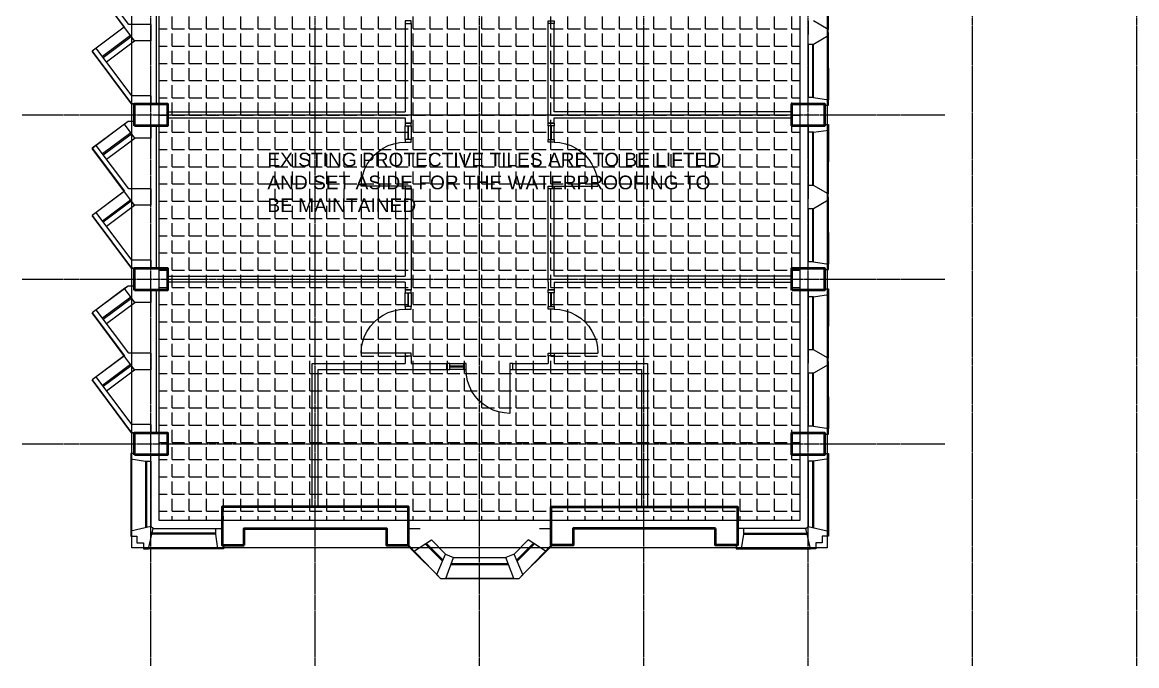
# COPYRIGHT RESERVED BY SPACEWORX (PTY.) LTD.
# Model space of a CAD drawing. Header units: millimetres. Extents: x -49883 to 118742, y -18440 to 67826.
# Drawn here: x -49883 to -29533, y -6274 to 5465 of the extents above; entities that cross this region are included whole.
import ezdxf

# ---------------------------------------------------------------- set-up
doc = ezdxf.new("R2010")
doc.units = ezdxf.units.MM
doc.linetypes.add('PCENTRE', pattern=[50.8, 31.75, -6.35, 6.35, -6.35])
doc.linetypes.add('PCENTRE2', pattern=[28.575, 19.05, -3.175, 3.175, -3.175])
for name, color, linetype in [('Boundaries_and_building_grids', 140, 'PCENTRE2'), ('Fourth Floor - Hatch', 1, 'Continuous'), ('Fourth Floor - Roofs', 2, 'Continuous'), ('Fourth Floor - Structural Members', 5, 'Continuous'), ('Fourth Floor - Text and Leaders', 1, 'Continuous'), ('Third Floor - Curtain Walls', 1, 'Continuous'), ('Third Floor - Doors Windows and Openings', 1, 'Continuous'), ('Third Floor - Structural Members', 5, 'Continuous'), ('Third Floor - Walls', 3, 'Continuous')]:
    doc.layers.add(name, color=color, linetype=linetype)
doc.styles.add('Arial1', font='arial.ttf')

msp = doc.modelspace()

# ---------------------------------------------------------------- hatches: boundary and pattern name
at = {"layer": 'Fourth Floor - Hatch', "linetype": 'Continuous'}
h = msp.add_hatch(dxfattribs=at)
h.set_pattern_fill('ANGLE', color=8, scale=45, style=0)
h.set_pattern_definition([(0, (0, 0), (0, 314.325), [228.6, -85.725]), (90, (0, 0), (-314.325, 2e-14), [228.6, -85.725])])
h.paths.add_polyline_path([(-47383, 14176), (-46133, 14176), (-46133, 14076), (-36933, 14076), (-36933, 14176), (-35683, 14176), (-35683, 12526), (-35293, 12526), (-35293, 8526), (-35683, 8526), (-35683, -3624), (-47383, -3624)])

# ---------------------------------------------------------------- linework, layer by layer
at = {"layer": 'Boundaries_and_building_grids', "color": 140, "linetype": 'PCENTRE', "lineweight": -3}
for p, q in [((-47533, -6274), (-47533, 67826)), ((-44533, -6274), (-44533, 67826)), ((-41533, -6274), (-41533, 67826)), ((-38533, -6274), (-38533, 67826)), ((-35533, -6274), (-35533, 67826)), ((-32533, -6274), (-32533, 60064)), ((-29533, -6274), (-29533, 60069)), ((-49883, 3776), (-33033, 3776)), ((-49883, 776), (-33033, 776)), ((-49883, -2224), (-33033, -2224))]:
    msp.add_line(p, q, dxfattribs=at)
at = {"layer": 'Fourth Floor - Roofs', "color": 3, "linetype": 'Continuous'}
for p, q in [((-47883, -4124, 13800), (-47883, 65676, 13800)), ((-35183, 8026, 13800), (-35183, -4124, 13800)), ((-35183, -4124, 13800), (-47883, -4124, 13800))]:
    msp.add_line(p, q, dxfattribs=at)
at = {"layer": 'Fourth Floor - Roofs', "color": 3, "linetype": 'Continuous', "lineweight": -3}
for p, q in [((-47383, -3624, 13800), (-47383, 65176, 13800)), ((-35683, 8526, 13800), (-35683, -3624, 13800)), ((-35683, -3624, 13800), (-47383, -3624, 13800))]:
    msp.add_line(p, q, dxfattribs=at)
at = {"layer": 'Fourth Floor - Roofs', "color": 1, "linetype": 'Continuous', "lineweight": -3, "elevation": 13800}
for points in [[(-48604, 6167), (-48021, 5378), (-48608, 4939), (-47888, 3976), (-47833, 3976)], [(-47833, 3653), (-47952, 3653), (-48604, 3167), (-48017, 2381), (-48608, 1939), (-47888, 976), (-47833, 976), (-47833, 653), (-47952, 653), (-48604, 167), (-48017, -619), (-48608, -1061), (-47888, -2024), (-47833, -2024)]]:
    msp.add_lwpolyline(points, dxfattribs=at)
at = {"layer": 'Fourth Floor - Roofs', "color": 1, "linetype": 'Continuous', "elevation": 13800}
msp.add_lwpolyline([(-42833, -4074), (-42246, -4682), (-40810, -4682), (-40223, -4074)], dxfattribs=at)
at = {"layer": 'Fourth Floor - Structural Members', "color": 8, "linetype": 'Continuous', "lineweight": 50, "elevation": 13800}
for points in [[(-47833, 3576), (-47833, 3976), (-47233, 3976), (-47233, 3576), (-47833, 3576)], [(-35833, 3576), (-35833, 3976), (-35233, 3976), (-35233, 3576), (-35833, 3576)], [(-47833, 576), (-47833, 976), (-47233, 976), (-47233, 576), (-47833, 576)], [(-35833, 576), (-35833, 976), (-35233, 976), (-35233, 576), (-35833, 576)], [(-47833, -2424), (-47833, -2024), (-47233, -2024), (-47233, -2424), (-47833, -2424)], [(-35833, -2424), (-35833, -2024), (-35233, -2024), (-35233, -2424), (-35833, -2424)], [(-44478, -3374), (-44588, -3374)], [(-38578, -3374), (-38468, -3374)]]:
    msp.add_lwpolyline(points, dxfattribs=at)
for points in [[(-45833, -4074), (-45833, -3774), (-44533, -3774), (-43233, -3774), (-43233, -4074), (-42833, -4074), (-42833, -3374), (-46233, -3374), (-46233, -4074)], [(-37223, -3774), (-38523, -3774), (-39823, -3774), (-39823, -4074), (-40223, -4074), (-40223, -3374), (-36823, -3374), (-36823, -4074), (-37223, -4074)]]:
    msp.add_lwpolyline(points, close=True, dxfattribs=at)
at = {"layer": 'Third Floor - Curtain Walls', "color": 3, "linetype": 'Continuous'}
for p, q in [((-47833, 5126, 10350), (-48608, 6163, 10350)), ((-47939, 5426, 10350), (-48533, 6219, 10350)), ((-47533, 5426, 10350), (-47939, 5426, 10350)), ((-47533, 5426, 10350), (-47533, 5126, 10350)), ((-35534, 5489, 10350), (-35534, 5243, 10350)), ((-35534, 5062, 10350), (-35534, 5309, 10350)), ((-35165, 5335, 10350), (-35433, 5489, 10350)), ((-35165, 5276, 10350), (-35165, 5335, 10350)), ((-47533, 5126, 10350), (-47833, 5126, 10350)), ((-35165, 5217, 10350), (-35433, 5062, 10350)), ((-35165, 5276, 10350), (-35165, 5217, 10350)), ((-48533, 4995, 10350), (-48608, 4939, 10350)), ((-47888, 3976, 10350), (-48608, 4939, 10350)), ((-47883, 4126, 10350), (-48533, 4995, 10350)), ((-35433, 5062, 10350), (-35534, 5062, 10350)), ((-47533, 4126, 10350), (-47883, 4126, 10350)), ((-47533, 4126, 10350), (-47533, 3976, 10350)), ((-35433, 4094, 10350), (-35533, 4094, 10350)), ((-35533, 3976, 10350), (-35533, 4094, 10350)), ((-35433, 4094, 10350), (-35163, 4052, 10350)), ((-47433, 3976, 10350), (-47888, 3976, 10350)), ((-35233, 3952, 10350), (-35163, 3952, 10350)), ((-35163, 3952, 10350), (-35163, 4052, 10350)), ((-47952, 3653, 10350), (-48017, 3605, 10350)), ((-47828, 3353, 10350), (-48017, 3605, 10350)), ((-47833, 3653, 10350), (-47952, 3653, 10350)), ((-47533, 3576, 10350), (-47533, 3353, 10350)), ((-35533, 3576, 10350), (-35533, 3458, 10350)), ((-35433, 3458, 10350), (-35163, 3500, 10350)), ((-35233, 3599, 10350), (-35163, 3599, 10350)), ((-35163, 3599, 10350), (-35163, 3500, 10350)), ((-47533, 3353, 10350), (-47828, 3353, 10350)), ((-35433, 3458, 10350), (-35533, 3458, 10350)), ((-48533, 3219, 10350), (-48608, 3163, 10350)), ((-47833, 2126, 10350), (-48608, 3163, 10350)), ((-47939, 2426, 10350), (-48533, 3219, 10350)), ((-35433, 2489, 10350), (-35534, 2489, 10350)), ((-35534, 2489, 10350), (-35534, 2243, 10350)), ((-35165, 2335, 10350), (-35433, 2489, 10350)), ((-47533, 2426, 10350), (-47939, 2426, 10350)), ((-47533, 2426, 10350), (-47533, 2126, 10350)), ((-35534, 2062, 10350), (-35534, 2309, 10350)), ((-35165, 2276, 10350), (-35165, 2335, 10350)), ((-35165, 2276, 10350), (-35165, 2217, 10350)), ((-47533, 2126, 10350), (-47833, 2126, 10350)), ((-35433, 2062, 10350), (-35534, 2062, 10350)), ((-35165, 2217, 10350), (-35433, 2062, 10350)), ((-48533, 1995, 10350), (-48608, 1939, 10350)), ((-47888, 976, 10350), (-48608, 1939, 10350)), ((-47883, 1126, 10350), (-48533, 1995, 10350)), ((-47533, 1126, 10350), (-47883, 1126, 10350)), ((-47533, 1126, 10350), (-47533, 976, 10350)), ((-35533, 976, 10350), (-35533, 1094, 10350)), ((-35433, 1094, 10350), (-35533, 1094, 10350)), ((-35433, 1094, 10350), (-35163, 1052, 10350)), ((-35163, 952, 10350), (-35163, 1052, 10350)), ((-47433, 976, 10350), (-47888, 976, 10350)), ((-35233, 952, 10350), (-35163, 952, 10350)), ((-47952, 653, 10350), (-48017, 605, 10350)), ((-47833, 653, 10350), (-47952, 653, 10350)), ((-47828, 353, 10350), (-48017, 605, 10350)), ((-47533, 576, 10350), (-47533, 353, 10350)), ((-35533, 576, 10350), (-35533, 458, 10350)), ((-35433, 458, 10350), (-35533, 458, 10350)), ((-35433, 458, 10350), (-35163, 500, 10350)), ((-35233, 599, 10350), (-35163, 599, 10350)), ((-35163, 599, 10350), (-35163, 500, 10350)), ((-48533, 219, 10350), (-48608, 163, 10350)), ((-47939, -574, 10350), (-48533, 219, 10350)), ((-47533, 353, 10350), (-47828, 353, 10350)), ((-47833, -874, 10350), (-48608, 163, 10350)), ((-47533, -574, 10350), (-47939, -574, 10350)), ((-47533, -574, 10350), (-47533, -874, 10350)), ((-35534, -511, 10350), (-35534, -757, 10350)), ((-35433, -511, 10350), (-35534, -511, 10350)), ((-35165, -665, 10350), (-35433, -511, 10350)), ((-35534, -938, 10350), (-35534, -691, 10350)), ((-35165, -783, 10350), (-35433, -938, 10350)), ((-35165, -724, 10350), (-35165, -665, 10350)), ((-35165, -724, 10350), (-35165, -783, 10350)), ((-48533, -1005, 10350), (-48608, -1061, 10350)), ((-47883, -1874, 10350), (-48533, -1005, 10350)), ((-47533, -874, 10350), (-47833, -874, 10350)), ((-35433, -938, 10350), (-35534, -938, 10350)), ((-47888, -2024, 10350), (-48608, -1061, 10350)), ((-47433, -2024, 10350), (-47888, -2024, 10350)), ((-47533, -1874, 10350), (-47883, -1874, 10350)), ((-47533, -1874, 10350), (-47533, -2024, 10350)), ((-35533, -2024, 10350), (-35533, -1906, 10350)), ((-35433, -1906, 10350), (-35533, -1906, 10350)), ((-35433, -1906, 10350), (-35163, -1948, 10350)), ((-35163, -2048, 10350), (-35163, -1948, 10350)), ((-35233, -2048, 10350), (-35163, -2048, 10350)), ((-47833, -2401, 10350), (-47903, -2401, 10350)), ((-47903, -2401, 10350), (-47903, -2500, 10350)), ((-47533, -2542, 10350), (-47533, -2424, 10350)), ((-35533, -2542, 10350), (-35533, -2424, 10350)), ((-35233, -2401, 10350), (-35163, -2401, 10350)), ((-35163, -2401, 10350), (-35163, -2500, 10350)), ((-47903, -2500, 10350), (-47633, -2542, 10350)), ((-47633, -2542, 10350), (-47533, -2542, 10350)), ((-35433, -2542, 10350), (-35533, -2542, 10350)), ((-35163, -2500, 10350), (-35433, -2542, 10350)), ((-47533, -3735, 10350), (-47903, -3818, 10350)), ((-47903, -3818, 10350), (-47903, -3912, 10350)), ((-47577, -4144, 10350), (-47493, -3774, 10350)), ((-47493, -3774, 10350), (-47533, -3735, 10350)), ((-46351, -3774, 10350), (-46233, -3774, 10350)), ((-46351, -3874, 10350), (-46351, -3774, 10350)), ((-42833, -3774, 10350), (-42619, -3774, 10350)), ((-40437, -3774, 10350), (-40223, -3774, 10350)), ((-36705, -3774, 10350), (-36823, -3774, 10350)), ((-36705, -3874, 10350), (-36705, -3774, 10350)), ((-35573, -3774, 10350), (-35533, -3735, 10350)), ((-35489, -4144, 10350), (-35573, -3774, 10350)), ((-35533, -3735, 10350), (-35163, -3818, 10350)), ((-35163, -3818, 10350), (-35163, -3912, 10350)), ((-47903, -3912, 10350), (-47792, -3912, 10350)), ((-47792, -3912, 10350), (-47791, -4033, 10350)), ((-47791, -4033, 10350), (-47670, -4033, 10350)), ((-47670, -4033, 10350), (-47670, -4144, 10350)), ((-46309, -4144, 10350), (-46351, -3874, 10350)), ((-42740, -4188, 10350), (-42413, -3980, 10350)), ((-40548, -4040, 10350), (-40857, -4348, 10350)), ((-40316, -4188, 10350), (-40643, -3980, 10350)), ((-36747, -4144, 10350), (-36705, -3874, 10350)), ((-35274, -4033, 10350), (-35395, -4033, 10350)), ((-35395, -4033, 10350), (-35395, -4144, 10350)), ((-35163, -3912, 10350), (-35274, -3912, 10350)), ((-35274, -3912, 10350), (-35274, -4033, 10350)), ((-47670, -4144, 10350), (-47577, -4144, 10350)), ((-46209, -4144, 10350), (-46309, -4144, 10350)), ((-46209, -4074, 10350), (-46209, -4144, 10350)), ((-42853, -4074, 10350), (-42740, -4188, 10350)), ((-42315, -4612, 10350), (-42152, -4241, 10350)), ((-42152, -4241, 10350), (-42006, -4301, 10350)), ((-40903, -4241, 10350), (-41050, -4301, 10350)), ((-40741, -4612, 10350), (-40903, -4241, 10350)), ((-40203, -4074, 10350), (-40316, -4188, 10350)), ((-36846, -4074, 10350), (-36846, -4144, 10350)), ((-36846, -4144, 10350), (-36747, -4144, 10350)), ((-35395, -4144, 10350), (-35489, -4144, 10350)), ((-42148, -4682, 10350), (-42006, -4301, 10350)), ((-40908, -4682, 10350), (-41050, -4301, 10350)), ((-42315, -4612, 10350), (-42246, -4682, 10350)), ((-40741, -4612, 10350), (-40810, -4682, 10350))]:
    msp.add_line(p, q, dxfattribs=at)
at = {"layer": 'Third Floor - Curtain Walls', "color": 3, "linetype": 'Continuous', "elevation": 10350}
for points in [[(-47433, 3976), (-47433, 6576), (-47833, 6576), (-47833, 6653)], [(-35233, 3952), (-35233, 3976), (-35533, 3976)], [(-47433, 976), (-47433, 3576), (-47833, 3576), (-47833, 3653)], [(-35533, 3576), (-35233, 3576), (-35233, 3599)], [(-35233, 952), (-35233, 976), (-35533, 976)], [(-47433, -2024), (-47433, 576), (-47833, 576), (-47833, 653)], [(-35533, 576), (-35233, 576), (-35233, 599)], [(-35233, -2048), (-35233, -2024), (-35533, -2024)], [(-47533, -2424), (-47833, -2424), (-47833, -2401)], [(-35533, -2424), (-35233, -2424), (-35233, -2401)], [(-46209, -4074), (-46233, -4074), (-46233, -3774)], [(-42833, -3774), (-42833, -4074), (-42853, -4074)], [(-40223, -3774), (-40223, -4074), (-40203, -4074)], [(-36846, -4074), (-36823, -4074), (-36823, -3774)]]:
    msp.add_lwpolyline(points, dxfattribs=at)
at = {"layer": 'Third Floor - Doors Windows and Openings', "color": 1, "linetype": 'Continuous'}
for p, q in [((-35163, 6500, 10350), (-35165, 5335, 10350)), ((-48021, 5378, 10350), (-48533, 4995, 10350)), ((-47905, 5222, 10350), (-48416, 4839, 10350)), ((-48404, 4823, 10350), (-47893, 5206, 10350)), ((-48344, 4743, 10350), (-47833, 5126, 10350)), ((-35165, 5217, 10350), (-35163, 4052, 10350)), ((-35534, 5062, 10350), (-35533, 4094, 10350)), ((-35453, 5062, 10350), (-35453, 4094, 10350)), ((-35433, 4094, 10350), (-35433, 5062, 10350)), ((-48017, 3605, 10350), (-48533, 3219, 10350)), ((-35163, 3500, 10350), (-35165, 2335, 10350)), ((-47900, 3449, 10350), (-48416, 3064, 10350)), ((-48404, 3048, 10350), (-47888, 3433, 10350)), ((-48345, 2967, 10350), (-47828, 3353, 10350)), ((-35533, 3458, 10350), (-35534, 2489, 10350)), ((-35453, 3458, 10350), (-35453, 2489, 10350)), ((-35433, 2489, 10350), (-35433, 3458, 10350)), ((-48021, 2378, 10350), (-48533, 1995, 10350)), ((-47905, 2222, 10350), (-48416, 1839, 10350)), ((-48404, 1823, 10350), (-47893, 2206, 10350)), ((-48344, 1743, 10350), (-47833, 2126, 10350)), ((-35534, 2062, 10350), (-35533, 1094, 10350)), ((-35453, 2062, 10350), (-35453, 1094, 10350)), ((-35433, 1094, 10350), (-35433, 2062, 10350)), ((-35165, 2217, 10350), (-35163, 1052, 10350)), ((-48017, 605, 10350), (-48533, 219, 10350)), ((-47900, 449, 10350), (-48416, 64, 10350)), ((-48404, 48, 10350), (-47888, 433, 10350)), ((-35533, 458, 10350), (-35534, -511, 10350)), ((-35453, 458, 10350), (-35453, -511, 10350)), ((-35433, -511, 10350), (-35433, 458, 10350)), ((-35163, 500, 10350), (-35165, -665, 10350)), ((-48345, -33, 10350), (-47828, 353, 10350)), ((-48021, -622, 10350), (-48533, -1005, 10350)), ((-47905, -778, 10350), (-48416, -1161, 10350)), ((-48404, -1177, 10350), (-47893, -794, 10350)), ((-35165, -783, 10350), (-35163, -1948, 10350)), ((-48344, -1257, 10350), (-47833, -874, 10350)), ((-35534, -938, 10350), (-35533, -1906, 10350)), ((-35453, -938, 10350), (-35453, -1906, 10350)), ((-35433, -1906, 10350), (-35433, -938, 10350)), ((-47903, -2500, 10350), (-47903, -3818, 10350)), ((-47633, -2542, 10350), (-47633, -3757, 10350)), ((-47613, -2542, 10350), (-47613, -3753, 10350)), ((-47533, -2542, 10350), (-47533, -3735, 10350)), ((-35533, -2542, 10350), (-35533, -3735, 10350)), ((-35453, -2542, 10350), (-35453, -3753, 10350)), ((-35433, -2542, 10350), (-35433, -3757, 10350)), ((-35163, -2500, 10350), (-35163, -3818, 10350)), ((-46351, -3854, 10350), (-47511, -3854, 10350)), ((-47493, -3774, 10350), (-46351, -3774, 10350)), ((-35573, -3774, 10350), (-36705, -3774, 10350)), ((-36705, -3854, 10350), (-35554, -3854, 10350)), ((-46351, -3874, 10350), (-47516, -3874, 10350)), ((-42208, -4367, 10350), (-42524, -4051, 10350)), ((-42507, -4040, 10350), (-42199, -4348, 10350)), ((-42413, -3980, 10350), (-42152, -4241, 10350)), ((-40903, -4241, 10350), (-40643, -3980, 10350)), ((-40548, -4040, 10350), (-40857, -4348, 10350)), ((-40848, -4367, 10350), (-40531, -4051, 10350)), ((-36705, -3874, 10350), (-35550, -3874, 10350)), ((-46309, -4144, 10350), (-47577, -4144, 10350)), ((-42315, -4612, 10350), (-42740, -4188, 10350)), ((-40316, -4188, 10350), (-40741, -4612, 10350)), ((-36747, -4144, 10350), (-35489, -4144, 10350)), ((-42054, -4430, 10350), (-41002, -4430, 10350)), ((-42046, -4410, 10350), (-41009, -4410, 10350)), ((-42006, -4301, 10350), (-41050, -4301, 10350)), ((-40908, -4682, 10350), (-42148, -4682, 10350))]:
    msp.add_line(p, q, dxfattribs=at)
at = {"layer": 'Third Floor - Doors Windows and Openings', "linetype": 'Continuous'}
for p, q in [((-42893, 3326, 10350), (-42893, 3576, 10350)), ((-42843, 3576, 10350), (-42843, 3326, 10350)), ((-42833, 3326, 10350), (-42833, 3576, 10350)), ((-42783, 3576, 10350), (-42783, 3326, 10350)), ((-40283, 3576, 10350), (-40283, 3326, 10350)), ((-40233, 3326, 10350), (-40233, 3576, 10350)), ((-40223, 3576, 10350), (-40223, 3326, 10350)), ((-40173, 3326, 10350), (-40173, 3576, 10350)), ((-42893, 2476, 10350), (-43693, 2476, 10350)), ((-40173, 2476, 10350), (-39373, 2476, 10350)), ((-42893, 281, 10350), (-42893, 531, 10350)), ((-42843, 531, 10350), (-42843, 281, 10350)), ((-42833, 281, 10350), (-42833, 531, 10350)), ((-42783, 531, 10350), (-42783, 281, 10350)), ((-40283, 531, 10350), (-40283, 281, 10350)), ((-40233, 281, 10350), (-40233, 531, 10350)), ((-40223, 531, 10350), (-40223, 281, 10350)), ((-40173, 281, 10350), (-40173, 531, 10350)), ((-42893, -569, 10350), (-43693, -569, 10350)), ((-40173, -569, 10350), (-39373, -569, 10350)), ((-42078, -760, 10350), (-41828, -760, 10350)), ((-41828, -810, 10350), (-42078, -810, 10350)), ((-42078, -820, 10350), (-41828, -820, 10350)), ((-41828, -870, 10350), (-42078, -870, 10350)), ((-40978, -870, 10350), (-40978, -1670, 10350))]:
    msp.add_line(p, q, dxfattribs=at)
at = {"layer": 'Third Floor - Doors Windows and Openings'}
for p, q in [((-43100, 3248, 10350), (-42997, 3269, 10350)), ((-42997, 3269, 10350), (-42893, 3276, 10350)), ((-40173, 3276, 10350), (-40068, 3269, 10350)), ((-40068, 3269, 10350), (-39966, 3248, 10350)), ((-43458, 3041, 10350), (-43380, 3110, 10350)), ((-43380, 3110, 10350), (-43293, 3169, 10350)), ((-43293, 3169, 10350), (-43199, 3215, 10350)), ((-43199, 3215, 10350), (-43100, 3248, 10350)), ((-39966, 3248, 10350), (-39867, 3215, 10350)), ((-39867, 3215, 10350), (-39773, 3169, 10350)), ((-39773, 3169, 10350), (-39686, 3110, 10350)), ((-39686, 3110, 10350), (-39607, 3041, 10350)), ((-43632, 2782, 10350), (-43586, 2876, 10350)), ((-43586, 2876, 10350), (-43527, 2963, 10350)), ((-43527, 2963, 10350), (-43458, 3041, 10350)), ((-39607, 3041, 10350), (-39538, 2963, 10350)), ((-39538, 2963, 10350), (-39480, 2876, 10350)), ((-39480, 2876, 10350), (-39434, 2782, 10350)), ((-43686, 2580, 10350), (-43666, 2683, 10350)), ((-43666, 2683, 10350), (-43632, 2782, 10350)), ((-39434, 2782, 10350), (-39400, 2683, 10350)), ((-39400, 2683, 10350), (-39380, 2580, 10350)), ((-43693, 2476, 10350), (-43686, 2580, 10350)), ((-39380, 2580, 10350), (-39373, 2476, 10350)), ((-43100, 203, 10350), (-42997, 224, 10350)), ((-42997, 224, 10350), (-42893, 231, 10350)), ((-40173, 231, 10350), (-40068, 224, 10350)), ((-40068, 224, 10350), (-39966, 203, 10350)), ((-43458, -4, 10350), (-43380, 65, 10350)), ((-43380, 65, 10350), (-43293, 123, 10350)), ((-43293, 123, 10350), (-43199, 170, 10350)), ((-43199, 170, 10350), (-43100, 203, 10350)), ((-39966, 203, 10350), (-39867, 170, 10350)), ((-39867, 170, 10350), (-39773, 123, 10350)), ((-39773, 123, 10350), (-39686, 65, 10350)), ((-39686, 65, 10350), (-39607, -4, 10350)), ((-43632, -263, 10350), (-43586, -169, 10350)), ((-43586, -169, 10350), (-43527, -82, 10350)), ((-43527, -82, 10350), (-43458, -4, 10350)), ((-39607, -4, 10350), (-39538, -82, 10350)), ((-39538, -82, 10350), (-39480, -169, 10350)), ((-39480, -169, 10350), (-39434, -263, 10350)), ((-43686, -465, 10350), (-43666, -362, 10350)), ((-43666, -362, 10350), (-43632, -263, 10350)), ((-39434, -263, 10350), (-39400, -362, 10350)), ((-39400, -362, 10350), (-39380, -465, 10350)), ((-43693, -569, 10350), (-43686, -465, 10350)), ((-39380, -465, 10350), (-39373, -569, 10350)), ((-41771, -974, 10350), (-41778, -870, 10350)), ((-41751, -1077, 10350), (-41771, -974, 10350)), ((-41717, -1176, 10350), (-41751, -1077, 10350)), ((-41671, -1270, 10350), (-41717, -1176, 10350)), ((-41612, -1357, 10350), (-41671, -1270, 10350)), ((-41543, -1435, 10350), (-41612, -1357, 10350)), ((-41465, -1504, 10350), (-41543, -1435, 10350)), ((-41378, -1562, 10350), (-41465, -1504, 10350)), ((-41284, -1609, 10350), (-41378, -1562, 10350)), ((-41185, -1642, 10350), (-41284, -1609, 10350)), ((-41082, -1663, 10350), (-41185, -1642, 10350)), ((-40978, -1670, 10350), (-41082, -1663, 10350))]:
    msp.add_line(p, q, dxfattribs=at)
at = {"layer": 'Third Floor - Doors Windows and Openings', "linetype": 'Continuous', "elevation": 10350}
for points in [[(-42893, 5441), (-42783, 5441), (-42783, 5491), (-42893, 5491), (-42893, 5441)], [(-40173, 5441), (-40283, 5441), (-40283, 5491), (-40173, 5491), (-40173, 5441)], [(-42893, 3576), (-42783, 3576), (-42783, 3626), (-42893, 3626), (-42893, 3576)], [(-40173, 3576), (-40283, 3576), (-40283, 3626), (-40173, 3626), (-40173, 3576)], [(-42893, 3276), (-42783, 3276), (-42783, 3326), (-42893, 3326), (-42893, 3276)], [(-40173, 3276), (-40283, 3276), (-40283, 3326), (-40173, 3326), (-40173, 3276)], [(-42893, 2426), (-42783, 2426), (-42783, 2476), (-42893, 2476), (-42893, 2426)], [(-40173, 2426), (-40283, 2426), (-40283, 2476), (-40173, 2476), (-40173, 2426)], [(-42893, 531), (-42783, 531), (-42783, 581), (-42893, 581), (-42893, 531)], [(-40173, 531), (-40283, 531), (-40283, 581), (-40173, 581), (-40173, 531)], [(-42893, 231), (-42783, 231), (-42783, 281), (-42893, 281), (-42893, 231)], [(-40173, 231), (-40283, 231), (-40283, 281), (-40173, 281), (-40173, 231)], [(-42893, -619), (-42783, -619), (-42783, -569), (-42893, -569), (-42893, -619)], [(-40173, -619), (-40283, -619), (-40283, -569), (-40173, -569), (-40173, -619)], [(-42078, -870), (-42078, -760), (-42128, -760), (-42128, -870), (-42078, -870)], [(-41778, -870), (-41778, -760), (-41828, -760), (-41828, -870), (-41778, -870)], [(-40928, -870), (-40928, -760), (-40978, -760), (-40978, -870), (-40928, -870)]]:
    msp.add_lwpolyline(points, dxfattribs=at)
at = {"layer": 'Third Floor - Structural Members', "color": 5, "linetype": 'Continuous', "elevation": 10350}
for points in [[(-47833, 3576), (-47833, 3976), (-47233, 3976), (-47233, 3576), (-47833, 3576)], [(-35833, 3576), (-35833, 3976), (-35233, 3976), (-35233, 3576), (-35833, 3576)], [(-47833, 576), (-47833, 976), (-47233, 976), (-47233, 576), (-47833, 576)], [(-35833, 576), (-35833, 976), (-35233, 976), (-35233, 576), (-35833, 576)], [(-47833, -2424), (-47833, -2024), (-47233, -2024), (-47233, -2424), (-47833, -2424)], [(-35833, -2424), (-35833, -2024), (-35233, -2024), (-35233, -2424), (-35833, -2424)], [(-44478, -3374), (-44588, -3374)], [(-38578, -3374), (-38468, -3374)]]:
    msp.add_lwpolyline(points, dxfattribs=at)
for points in [[(-45833, -4074), (-45833, -3774), (-44533, -3774), (-43233, -3774), (-43233, -4074), (-42833, -4074), (-42833, -3374), (-46233, -3374), (-46233, -4074)], [(-37223, -3774), (-38523, -3774), (-39823, -3774), (-39823, -4074), (-40223, -4074), (-40223, -3374), (-36823, -3374), (-36823, -4074), (-37223, -4074)]]:
    msp.add_lwpolyline(points, close=True, dxfattribs=at)
at = {"layer": 'Third Floor - Walls', "color": 2, "linetype": 'Continuous'}
for p, q in [((-42893, 5441, 10350), (-42783, 5441, 10350)), ((-42893, 5441, 10350), (-42893, 3831, 10350)), ((-42783, 5441, 10350), (-42783, 3626, 10350)), ((-40283, 3626, 10350), (-40283, 5441, 10350)), ((-40173, 5441, 10350), (-40283, 5441, 10350)), ((-40173, 3831, 10350), (-40173, 5441, 10350)), ((-47233, 3721, 10350), (-47233, 3831, 10350)), ((-47233, 3831, 10350), (-42893, 3831, 10350)), ((-47233, 3721, 10350), (-42893, 3721, 10350)), ((-42893, 3721, 10350), (-42893, 3626, 10350)), ((-35833, 3831, 10350), (-40173, 3831, 10350)), ((-40173, 3626, 10350), (-40173, 3721, 10350)), ((-40173, 3721, 10350), (-35833, 3721, 10350)), ((-35833, 3831, 10350), (-35833, 3721, 10350)), ((-42893, 3626, 10350), (-42783, 3626, 10350)), ((-40173, 3626, 10350), (-40283, 3626, 10350)), ((-42893, 2426, 10350), (-42783, 2426, 10350)), ((-42893, 2426, 10350), (-42893, 831, 10350)), ((-42783, 2426, 10350), (-42783, 721, 10350)), ((-40283, 721, 10350), (-40283, 2426, 10350)), ((-40173, 2426, 10350), (-40283, 2426, 10350)), ((-40173, 831, 10350), (-40173, 2426, 10350)), ((-47233, 831, 10350), (-47233, 721, 10350)), ((-47233, 831, 10350), (-44643, 831, 10350)), ((-44643, 831, 10350), (-42893, 831, 10350)), ((-35833, 831, 10350), (-40173, 831, 10350)), ((-35833, 831, 10350), (-35833, 721, 10350)), ((-44643, 721, 10350), (-47233, 721, 10350)), ((-42893, 721, 10350), (-44643, 721, 10350)), ((-42893, 721, 10350), (-42893, 581, 10350)), ((-42783, 721, 10350), (-42783, 581, 10350)), ((-40283, 721, 10350), (-40283, 581, 10350)), ((-40173, 721, 10350), (-35833, 721, 10350)), ((-40173, 721, 10350), (-40173, 581, 10350)), ((-42893, 581, 10350), (-42783, 581, 10350)), ((-40173, 581, 10350), (-40283, 581, 10350)), ((-44588, -3374, 10350), (-44588, -760, 10350)), ((-44588, -760, 10350), (-42893, -760, 10350)), ((-42893, -619, 10350), (-42893, -760, 10350)), ((-42893, -619, 10350), (-42783, -619, 10350)), ((-42783, -619, 10350), (-42783, -760, 10350)), ((-42783, -760, 10350), (-42128, -760, 10350)), ((-42128, -870, 10350), (-42128, -760, 10350)), ((-40928, -870, 10350), (-40928, -760, 10350)), ((-40928, -760, 10350), (-40283, -760, 10350)), ((-40173, -619, 10350), (-40283, -619, 10350)), ((-40283, -619, 10350), (-40283, -760, 10350)), ((-40173, -619, 10350), (-40173, -760, 10350)), ((-40173, -760, 10350), (-38468, -760, 10350)), ((-38468, -760, 10350), (-38468, -3374, 10350)), ((-44478, -870, 10350), (-42128, -870, 10350)), ((-44478, -3374, 10350), (-44478, -870, 10350)), ((-40928, -870, 10350), (-38578, -870, 10350)), ((-38578, -870, 10350), (-38578, -3374, 10350))]:
    msp.add_line(p, q, dxfattribs=at)

# ---------------------------------------------------------------- texts
at = {"layer": 'Fourth Floor - Text and Leaders', "color": 2, "linetype": 'Continuous', "insert": (-45407, 3085, 13800), "char_height": 250, "width": 8467.74, "attachment_point": 1, "style": 'Arial1'}
msp.add_mtext('EXISTING PROTECTIVE TILES ARE TO BE LIFTED AND SET ASIDE FOR THE WATERPROOFING TO BE MAINTAINED', dxfattribs=at)

doc.saveas('drawing.dxf')
